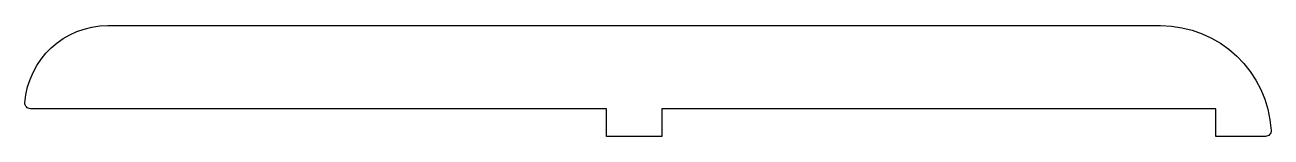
# Model space of a CAD drawing. Extents: x 1408.6 to 1453.6, y -3 to 1.
import ezdxf

# ---------------------------------------------------------------- set-up
doc = ezdxf.new("R2010")
doc.units = 0
doc.header["$LTSCALE"] = 15
doc.layers.get('0').update_dxf_attribs({"linetype": 'CONTINUOUS'})

msp = doc.modelspace()

# ---------------------------------------------------------------- linework, layer by layer
at = {"ltscale": 0.05}
msp.add_lwpolyline([(1451.635, -2.969), (1451.635, -1.969), (1431.635, -1.969), (1431.635, -2.969), (1429.635, -2.969), (1429.635, -1.969), (1408.832, -1.969, -0.435311), (1408.633, -1.755, -0.393426), (1411.625, 1.031), (1449.635, 1.031, -0.398874), (1453.629, -2.759, -0.429722), (1453.43, -2.969)], format="xyb", close=True, dxfattribs=at)

doc.saveas('drawing.dxf')
